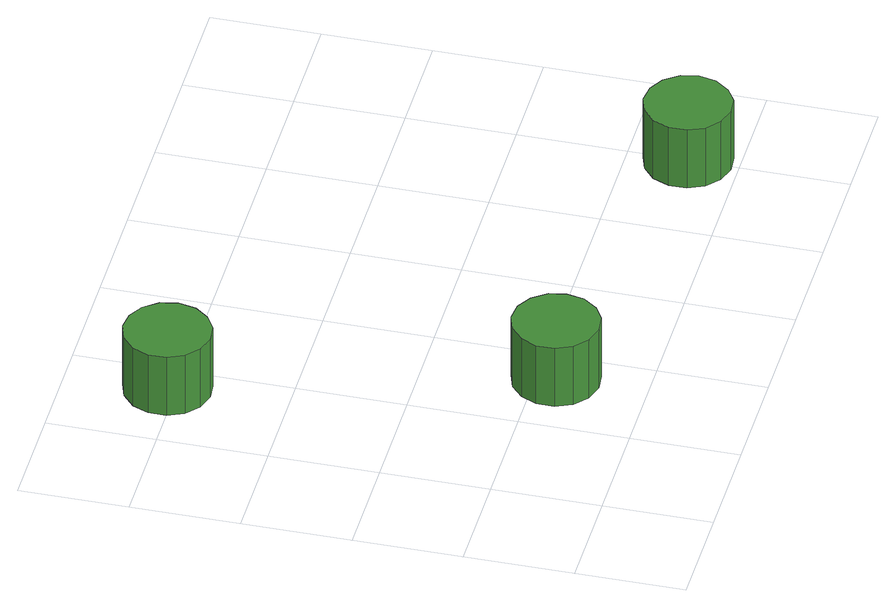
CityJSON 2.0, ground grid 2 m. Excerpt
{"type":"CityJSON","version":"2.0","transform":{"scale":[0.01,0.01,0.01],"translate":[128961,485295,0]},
"CityObjects":{
"tree1":{"type":"SolitaryVegetationObject","attributes":{"function":"something"},"geometry":[{"type":"MultiSurface","lod":"1","boundaries":[[[0,1,2,3,4,5,6,7,8,9,10,11,12,13,14]],[[15,16,17,18,19,20,21,22,23,24,25,26,27,28,29]],[[0,29,28,1]],[[1,28,27,2]],[[2,27,26,3]],[[3,26,25,4]],[[4,25,24,5]],[[5,24,23,6]],[[6,23,22,7]],[[7,22,21,8]],[[8,21,20,9]],[[9,20,19,10]],[[10,19,18,11]],[[11,18,17,12]],[[12,17,16,13]],[[13,16,15,14]],[[14,15,29,0]]]}]},
"tree2":{"type":"SolitaryVegetationObject","attributes":{"function":"something"},"geometry":[{"type":"MultiSurface","lod":"1","boundaries":[[[30,31,32,33,34,35,36,37,38,39,40,41,42,43,44]],[[45,46,47,48,49,50,51,52,53,54,55,56,57,58,59]],[[30,59,58,31]],[[31,58,57,32]],[[32,57,56,33]],[[33,56,55,34]],[[34,55,54,35]],[[35,54,53,36]],[[36,53,52,37]],[[37,52,51,38]],[[38,51,50,39]],[[39,50,49,40]],[[40,49,48,41]],[[41,48,47,42]],[[42,47,46,43]],[[43,46,45,44]],[[44,45,59,30]]]}]},
"tree3":{"type":"SolitaryVegetationObject","attributes":{"function":"something"},"geometry":[{"type":"MultiSurface","lod":"1","boundaries":[[[60,61,62,63,64,65,66,67,68,69,70,71,72,73,74]],[[75,76,77,78,79,80,81,82,83,84,85,86,87,88,89]],[[60,89,88,61]],[[61,88,87,62]],[[62,87,86,63]],[[63,86,85,64]],[[64,85,84,65]],[[65,84,83,66]],[[66,83,82,67]],[[67,82,81,68]],[[68,81,80,69]],[[69,80,79,70]],[[70,79,78,71]],[[71,78,77,72]],[[72,77,76,73]],[[73,76,75,74]],[[74,75,89,60]]]}]}
},
"vertices":[
[209,813,199],[202,845,199],[182,872,199],[154,888,199],[121,892,199],[90,881,199],[65,859,199],[52,829,199],[52,796,199],[65,766,199],[90,744,199],[121,734,199],[154,737,199],[182,754,199],[202,780,199],[202,780,72],[182,754,72],[154,737,72],[121,734,72],[90,744,72],[65,766,72],[52,796,72],[52,829,72],[65,859,72],[90,881,72],[121,892,72],[154,888,72],[182,872,72],[202,845,72],[209,813,72],
[416,166,183],[410,198,183],[390,225,183],[362,242,183],[329,245,183],[297,235,183],[273,213,183],[259,183,183],[259,150,183],[273,119,183],[297,97,183],[329,87,183],[362,91,183],[390,107,183],[410,134,183],[410,134,56],[390,107,56],[362,91,56],[329,87,56],[297,97,56],[273,119,56],[259,150,56],[259,183,56],[273,213,56],[297,235,56],[329,245,56],[362,242,56],[390,225,56],[410,198,56],[416,166,56],
[1050,85,207],[1043,117,207],[1023,144,207],[995,160,207],[962,164,207],[931,154,207],[906,132,207],[893,101,207],[893,68,207],[906,38,207],[931,16,207],[962,6,207],[995,9,207],[1023,26,207],[1043,53,207],[1043,53,80],[1023,26,80],[995,9,80],[962,6,80],[931,16,80],[906,38,80],[893,68,80],[893,101,80],[906,132,80],[931,154,80],[962,164,80],[995,160,80],[1023,144,80],[1043,117,80],[1050,85,80]
]}
